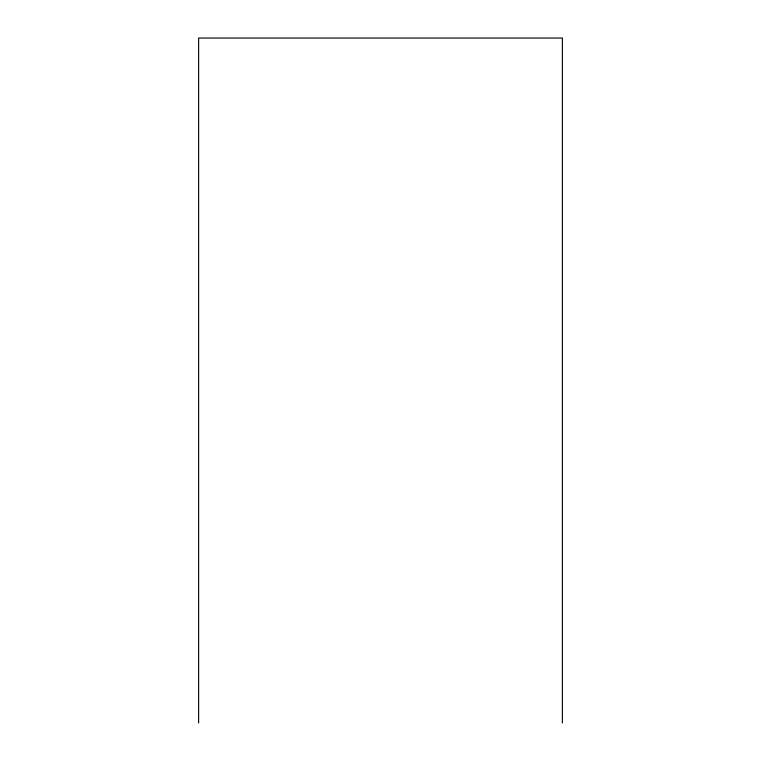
<?xml version="1.0" encoding="UTF-8"?>
<svg xmlns="http://www.w3.org/2000/svg" width="761" height="761" viewBox="0 0 761 761"><rect width="100%" height="100%" fill="white"/><g stroke="black" fill="none" stroke-linecap="round" stroke-linejoin="round"><path stroke-width="1.14" d="M562.379 722.95L562.379 38.05L198.621 38.05L198.621 722.95"/></g></svg>
